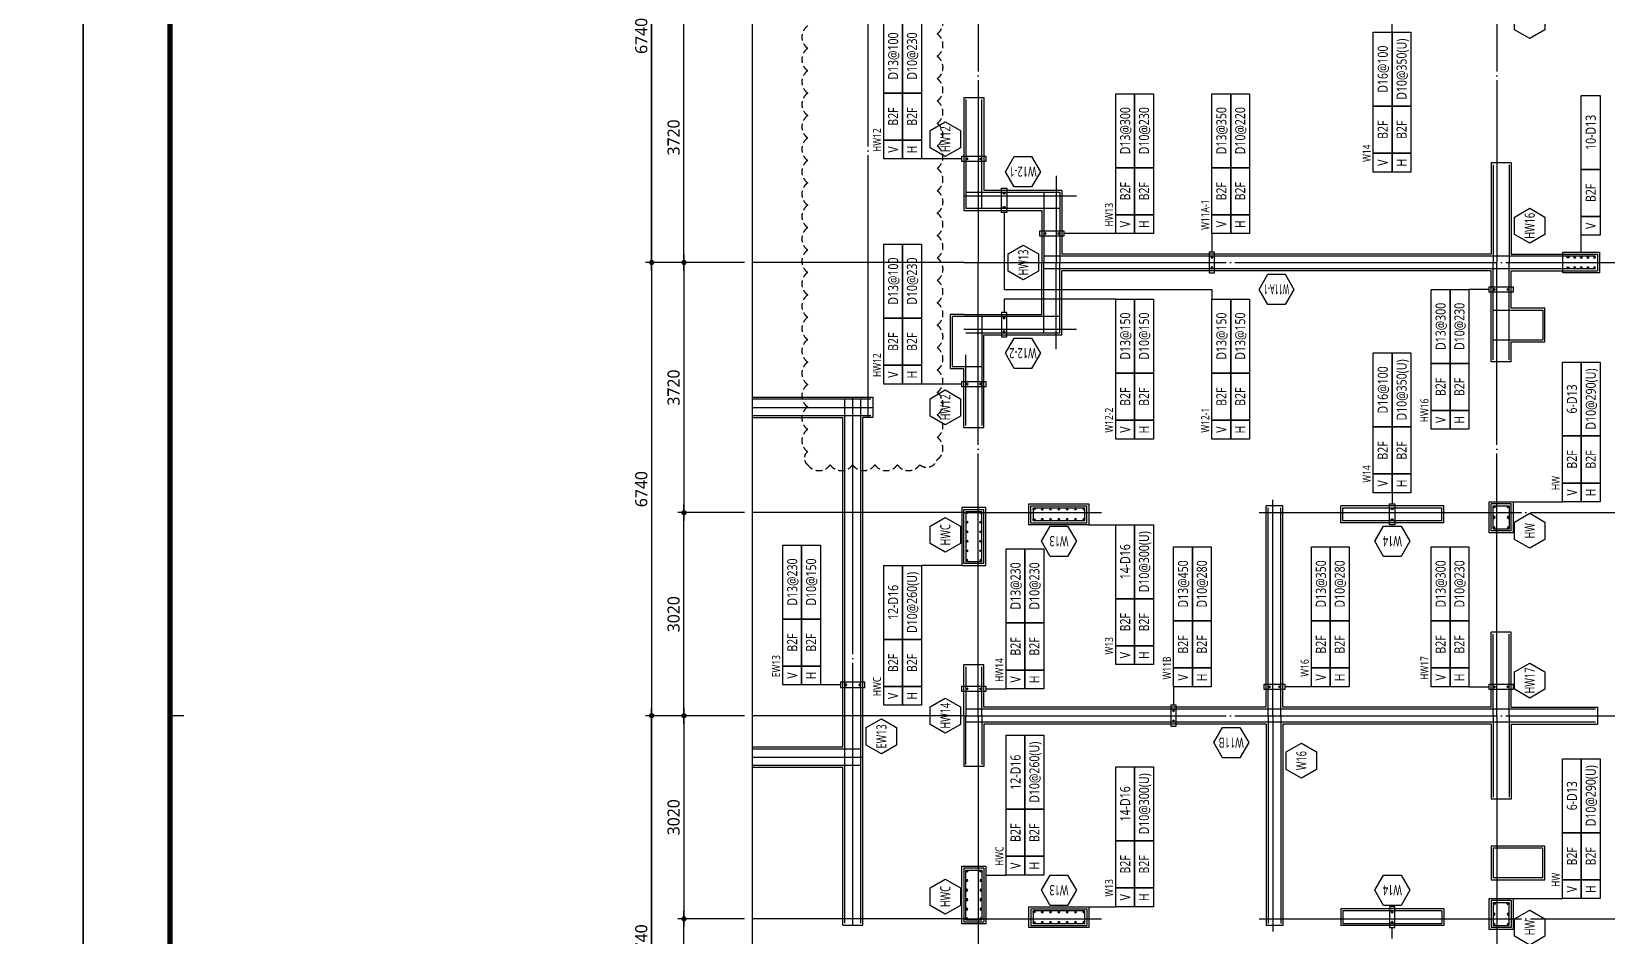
# Model space of a CAD drawing. Header units: millimetres. Extents: x 262481 to 2519995, y -394348 to 364571.
# Drawn here: x 322032 to 345464, y -331952 to -318494 of the extents above; entities that cross this region are included whole.
import ezdxf
from ezdxf.enums import TextEntityAlignment as Align
from ezdxf.xclip import XClip

# ---------------------------------------------------------------- set-up
doc = ezdxf.new("R2010")
doc.units = ezdxf.units.MM
doc.header["$LTSCALE"] = 65
doc.header["$XCLIPFRAME"] = 0
for name, pattern in [('CEN', [62, 60, -1, 0, -1]), ('XS-벽체$0$CEN', [62, 60, -1, 0, -1]), ('XS-벽체$0$HID', [2.3, 1.5, -0.8])]:
    doc.linetypes.add(name, pattern=pattern)
doc.layers.get('Defpoints').update_dxf_attribs({"color": 145})
for name, color, linetype in [('BAR', 2, 'Continuous'), ('BARR', 1, 'Continuous'), ('BOX', 7, 'Continuous'), ('CEN', 1, 'CEN'), ('DIM', 7, 'Continuous'), ('FORM_고양장항A-1BL-S-성능$0$FORM', 7, 'Continuous'), ('LEADER', 7, 'Continuous'), ('M', 7, 'Continuous'), ('NAME-W', 4, 'Continuous'), ('SEC', 11, 'Continuous'), ('TEXT-배근', 3, 'Continuous'), ('XS-벽체$0$BAR', 3, 'Continuous'), ('XS-벽체$0$CEN', 1, 'XS-벽체$0$CEN'), ('XS-벽체$0$WALL', 4, 'Continuous')]:
    doc.layers.add(name, color=color, linetype=linetype)
for name, color, linetype, plot in [('DEFPOINT', 144, 'Continuous', False), ('FORM_고양장항A-1BL-S-성능$0$DEFPOINT', 144, 'Continuous', False), ('XS-벽체$0$1215', 181, 'XS-벽체$0$HID', False)]:
    doc.layers.add(name, color=color, linetype=linetype, plot=plot)
doc.styles.add('맑은고딕', font='malgun.ttf')
doc.dimstyles.new('DIM_60', dxfattribs={"dimscale": 60, "dimtxt": 3, "dimasz": 1, "dimexe": 1.5, "dimexo": 2, "dimgap": 1, "dimtad": 1, "dimdec": 0, "dimzin": 0, "dimdsep": 46, "dimtxsty": '맑은고딕', "dimblk1": 'DIMDOT', "dimblk2": 'DIMDOT', "dimsah": 1, "dimcen": 0.09, "dimdle": 2, "dimclrd": 7, "dimclre": 7, "dimclrt": 3, "dimadec": 0, "dimazin": 0, "dimtfac": 1, "dimtdec": 0, "dimtix": 1, "dimtmove": 2, "dimatfit": 3, "dimldrblk": 'DIMDOT', "dimfxl": 0, "dimtolj": 1, "dimtzin": 0, "dimarcsym": 0})

# ---------------------------------------------------------------- blocks, each defined once
blk = doc.blocks.new('XS-벽체', base_point=(1093553, 0))
at = {"layer": 'XS-벽체$0$1215'}
blk.add_lwpolyline([(99056, 527836, 0.520567), (99056, 527503, 0.520567), (99056, 527170, 0.520567), (99056, 526836, 0.520567), (99056, 526503, 0.520567), (99056, 526170, 0.520567), (99056, 525836, 0.520567), (99056, 525503, 0.520567), (99056, 525170, 0.520567), (99056, 524836, 0.520567), (99056, 524503, 0.520567), (99056, 524170, 0.520567), (99056, 523836, 0.520567), (99056, 523503, 0.520567), (99056, 523170, 0.520567), (99056, 522836, 0.520567), (99056, 522503, 0.520567), (99056, 522170, 0.520567), (99056, 521836, 0.520567), (99056, 521503, 0.520567), (99056, 521309, 0.520567), (99390, 521309, 0.520567), (99723, 521309, 0.520567), (100056, 521309, 0.520567), (100390, 521309, 0.520567), (100723, 521309, 0.520567), (100981, 521385, 0.520567), (100981, 521718, 0.520567), (100981, 522051, 0.520567), (100981, 522385, 0.520567), (100981, 522718, 0.520567), (100981, 523051, 0.520567), (100981, 523385, 0.520567), (100981, 523718, 0.520567), (100981, 524051, 0.520567), (100981, 524385, 0.520567), (100981, 524718, 0.520567), (100981, 525051, 0.520567), (100981, 525385, 0.520567), (100981, 525718, 0.520567), (100981, 526051, 0.520567), (100981, 526385, 0.520567), (100981, 526718, 0.520567), (100981, 527051, 0.520567), (100981, 527385, 0.520567), (100981, 527718, 0.520567), (100981, 528051, 0.520567)], format="xyb", dxfattribs=at)
at = {"layer": 'XS-벽체$0$BAR'}
for p, q in [((101406, 526743), (101406, 525123)), ((101646, 525123), (101646, 526743)), ((109246, 525768), (109246, 524318)), ((109486, 525768), (109486, 524318)), ((101406, 525363), (102806, 525363)), ((102566, 525363), (102566, 524318)), ((102806, 525363), (102806, 524318)), ((102806, 525123), (101406, 525123)), ((110771, 524413), (102566, 524413)), ((102566, 523273), (102566, 524318)), ((110771, 524223), (102566, 524223)), ((102806, 523273), (102806, 524318)), ((109246, 522868), (109246, 524318)), ((109486, 522868), (109486, 524318)), ((101206, 523513), (101206, 522773)), ((102806, 523513), (101206, 523513)), ((101646, 523513), (101646, 521893)), ((109246, 523608), (109986, 523608)), ((109986, 523608), (109986, 523168)), ((101406, 523273), (102806, 523273)), ((109246, 523168), (109986, 523168)), ((101206, 522773), (101646, 522773)), ((101406, 521893), (101406, 522943)), ((99996, 522283), (91606, 522283)), ((99606, 514493), (99606, 522283)), ((99846, 514493), (99846, 522283)), ((91606, 522043), (99996, 522043)), ((102406, 520668), (103176, 520668)), ((105901, 517578), (105901, 520668)), ((106091, 517578), (106091, 520668)), ((107011, 520668), (108486, 520668)), ((109246, 520358), (109246, 520698)), ((109486, 520698), (109486, 520358)), ((101406, 520613), (101406, 519873)), ((101646, 519873), (101646, 520613)), ((103176, 520478), (102406, 520478)), ((108486, 520478), (107011, 520478)), ((109246, 517578), (109246, 518788)), ((109486, 517578), (109486, 518788)), ((101406, 518303), (101406, 517578)), ((101646, 517578), (101646, 518303)), ((110771, 517673), (101406, 517673)), ((101406, 516853), (101406, 517578)), ((110771, 517483), (101406, 517483)), ((101646, 517578), (101646, 516853)), ((105901, 517578), (105901, 514488)), ((106091, 517578), (106091, 514488)), ((109246, 517578), (109246, 516368)), ((109486, 517578), (109486, 516368)), ((97006, 517083), (99846, 517083)), ((97006, 516843), (99846, 516843)), ((109986, 515608), (109246, 515608)), ((109246, 515608), (109246, 515168)), ((109986, 515168), (109986, 515608)), ((101406, 514543), (101406, 515283)), ((101646, 515283), (101646, 514543)), ((109986, 515168), (109246, 515168)), ((103176, 514678), (102406, 514678)), ((108486, 514678), (107011, 514678)), ((109246, 514798), (109246, 514458)), ((109486, 514458), (109486, 514798)), ((102406, 514488), (103176, 514488)), ((107011, 514488), (108486, 514488))]:
    blk.add_line(p, q, dxfattribs=at)
at = {"layer": 'XS-벽체$0$CEN'}
for p, q in [((99956, 522013), (99956, 531418)), ((101591, 531058), (101591, 524318)), ((109301, 531058), (109301, 524318)), ((102751, 525608), (102751, 524318)), ((101376, 525308), (103051, 525308)), ((101376, 524318), (110801, 524318)), ((101376, 524318), (110801, 524318)), ((101591, 517578), (101591, 524318)), ((102751, 523028), (102751, 524318)), ((109301, 517578), (109301, 524318)), ((101376, 523328), (103051, 523328)), ((99726, 514463), (99726, 522313)), ((91576, 522163), (100026, 522163)), ((105971, 517578), (105971, 520788)), ((101376, 520598), (103425, 520598)), ((105771, 520598), (110801, 520598)), ((101376, 517578), (110801, 517578)), ((101376, 517578), (110801, 517578)), ((101591, 517578), (101591, 510838)), ((105971, 517578), (105971, 514368)), ((109301, 517578), (109301, 510838)), ((96976, 516963), (99876, 516963)), ((101376, 514558), (103425, 514558)), ((105771, 514558), (110801, 514558))]:
    blk.add_line(p, q, dxfattribs=at)
at = {"layer": 'XS-벽체$0$WALL'}
for p, q in [((101376, 526773), (101676, 526773)), ((101376, 526773), (101376, 525093)), ((101676, 526773), (101676, 525393)), ((109216, 525798), (109216, 524443)), ((109516, 525798), (109216, 525798)), ((109516, 525798), (109516, 524443)), ((101676, 525393), (102836, 525393)), ((102836, 525393), (102836, 524443)), ((101376, 525093), (102536, 525093)), ((102536, 525093), (102536, 524318)), ((109216, 524443), (102836, 524443)), ((109516, 524443), (110801, 524443)), ((110801, 524443), (110801, 524193)), ((102536, 523543), (102536, 524318)), ((109216, 524193), (102836, 524193)), ((102836, 523243), (102836, 524193)), ((109216, 522838), (109216, 524193)), ((109516, 523638), (109516, 524193)), ((109516, 524193), (110801, 524193)), ((101376, 523543), (101176, 523543)), ((101176, 523543), (101176, 522743)), ((101376, 523543), (102536, 523543)), ((110016, 523638), (109516, 523638)), ((110016, 523138), (110016, 523638)), ((101676, 521863), (101676, 523243)), ((101676, 523243), (102836, 523243)), ((109516, 523138), (110016, 523138)), ((109516, 522838), (109516, 523138)), ((109516, 522838), (109216, 522838)), ((101176, 522743), (101376, 522743)), ((101376, 521863), (101376, 522743)), ((91576, 522313), (100026, 522313)), ((100026, 522313), (100026, 522013)), ((97276, 522013), (99576, 522013)), ((99576, 517113), (99576, 522013)), ((99876, 514463), (99876, 522013)), ((100026, 522013), (99876, 522013)), ((101376, 521863), (101676, 521863)), ((102376, 520698), (103206, 520698)), ((102376, 520448), (102376, 520698)), ((103206, 520448), (103206, 520698)), ((105871, 517703), (105871, 520698)), ((106121, 520698), (105871, 520698)), ((106121, 517703), (106121, 520698)), ((108516, 520698), (106981, 520698)), ((106981, 520448), (106981, 520698)), ((108516, 520448), (108516, 520698)), ((109216, 520328), (109216, 520728)), ((109516, 520728), (109216, 520728)), ((109516, 520328), (109516, 520728)), ((101376, 520643), (101676, 520643)), ((101376, 519843), (101376, 520643)), ((101676, 519843), (101676, 520643)), ((102376, 520448), (103206, 520448)), ((108516, 520448), (106981, 520448)), ((109516, 520328), (109216, 520328)), ((101676, 519843), (101376, 519843)), ((109516, 518818), (109216, 518818)), ((109216, 517703), (109216, 518818)), ((109516, 517703), (109516, 518818)), ((101676, 518333), (101376, 518333)), ((101376, 517578), (101376, 518333)), ((101676, 517703), (101676, 518333)), ((105871, 517703), (101676, 517703)), ((109216, 517703), (106121, 517703)), ((109516, 517703), (110801, 517703)), ((110801, 517703), (110801, 517453)), ((101376, 517578), (101376, 516823)), ((105871, 517453), (101676, 517453)), ((101676, 517453), (101676, 516823)), ((105871, 517453), (105871, 514458)), ((109216, 517453), (106121, 517453)), ((106121, 517453), (106121, 514458)), ((109216, 517453), (109216, 516338)), ((109516, 517453), (109516, 516338)), ((109516, 517453), (110801, 517453)), ((97276, 517113), (99576, 517113)), ((96976, 516813), (99576, 516813)), ((99576, 514463), (99576, 516813)), ((101676, 516823), (101376, 516823)), ((109516, 516338), (109216, 516338)), ((109216, 515638), (109216, 515138)), ((110016, 515638), (109216, 515638)), ((110016, 515138), (110016, 515638)), ((101676, 515313), (101376, 515313)), ((101376, 515313), (101376, 514513)), ((101676, 515313), (101676, 514513)), ((109216, 515138), (110016, 515138)), ((109216, 514828), (109216, 514428)), ((109516, 514828), (109216, 514828)), ((109516, 514828), (109516, 514428)), ((102376, 514708), (103206, 514708)), ((102376, 514708), (102376, 514458)), ((103206, 514708), (103206, 514458)), ((108516, 514708), (106981, 514708)), ((106981, 514708), (106981, 514458)), ((108516, 514708), (108516, 514458)), ((99576, 514463), (99876, 514463)), ((101376, 514513), (101676, 514513)), ((102376, 514458), (103206, 514458)), ((106121, 514458), (105871, 514458)), ((108516, 514458), (106981, 514458)), ((109516, 514428), (109216, 514428))]:
    blk.add_line(p, q, dxfattribs=at)
blk = doc.blocks.new('DIMDOT')
at = {"layer": 'DIM', "linetype": 'Continuous'}
blk.add_line((-2, 0), (2, 0), dxfattribs=at)
for radius in [0.5, 0.25]:
    blk.add_circle((0, 0), radius, dxfattribs=at)
blk = doc.blocks.new('*D232')
at = {"layer": 'Defpoints', "color": 0, "linetype": 'Continuous', "transparency": 16777216}
for p in [(331252, -328669), (332752, -328669), (332752, -335409)]:
    blk.add_point(p, dxfattribs=at)
at = {"layer": 'DIM', "color": 7, "linetype": 'Continuous', "lineweight": -2, "transparency": 16777216}
for p, q in [((332632, -328669), (331162, -328669)), ((331252, -335349), (331252, -328729)), ((332632, -335409), (331162, -335409))]:
    blk.add_line(p, q, dxfattribs=at)
at = {"layer": 'DIM', "color": 7, "linetype": 'Continuous', "lineweight": -2, "transparency": 16777216, "xscale": 60, "yscale": 60, "zscale": 60}
for p, rotation in [((331252, -328669), 90), ((331252, -335409), 270)]:
    blk.add_blockref('DIMDOT', p, dxfattribs=dict(at, rotation=rotation))
at = {"layer": 'DIM', "color": 3, "linetype": 'Continuous', "transparency": 16777216, "insert": (331099, -332039), "char_height": 180, "attachment_point": 5, "rotation": 90, "style": '맑은고딕'}
blk.add_mtext('\\A1;6740', dxfattribs=at)
blk = doc.blocks.new('*D233')
at = {"layer": 'Defpoints', "color": 0, "linetype": 'Continuous', "transparency": 16777216}
for p in [(331732, -331689), (332752, -331689), (332752, -335409)]:
    blk.add_point(p, dxfattribs=at)
at = {"layer": 'DIM', "color": 7, "linetype": 'Continuous', "lineweight": -2, "transparency": 16777216}
for p, q in [((332632, -331689), (331642, -331689)), ((331732, -335349), (331732, -331749)), ((332632, -335409), (331642, -335409))]:
    blk.add_line(p, q, dxfattribs=at)
at = {"layer": 'DIM', "color": 7, "linetype": 'Continuous', "lineweight": -2, "transparency": 16777216, "xscale": 60, "yscale": 60, "zscale": 60}
for p, rotation in [((331732, -331689), 90), ((331732, -335409), 270)]:
    blk.add_blockref('DIMDOT', p, dxfattribs=dict(at, rotation=rotation))
at = {"layer": 'DIM', "color": 3, "linetype": 'Continuous', "transparency": 16777216, "insert": (331579, -333549), "char_height": 180, "attachment_point": 5, "rotation": 90, "style": '맑은고딕'}
blk.add_mtext('\\A1;3720', dxfattribs=at)
blk = doc.blocks.new('*D234')
at = {"layer": 'Defpoints', "color": 0, "linetype": 'Continuous', "transparency": 16777216}
for p in [(332752, -328669), (331732, -331689), (332752, -331689)]:
    blk.add_point(p, dxfattribs=at)
at = {"layer": 'DIM', "color": 7, "linetype": 'Continuous', "lineweight": -2, "transparency": 16777216}
for p, q in [((332632, -328669), (331642, -328669)), ((331732, -328729), (331732, -331629)), ((332632, -331689), (331642, -331689))]:
    blk.add_line(p, q, dxfattribs=at)
at = {"layer": 'DIM', "color": 7, "linetype": 'Continuous', "lineweight": -2, "transparency": 16777216, "xscale": 60, "yscale": 60, "zscale": 60}
for p, rotation in [((331732, -328669), 90), ((331732, -331689), 270)]:
    blk.add_blockref('DIMDOT', p, dxfattribs=dict(at, rotation=rotation))
at = {"layer": 'DIM', "color": 3, "linetype": 'Continuous', "transparency": 16777216, "insert": (331579, -330179), "char_height": 180, "attachment_point": 5, "rotation": 90, "style": '맑은고딕'}
blk.add_mtext('\\A1;3020', dxfattribs=at)
blk = doc.blocks.new('*D235')
at = {"layer": 'Defpoints', "color": 0, "linetype": 'Continuous', "transparency": 16777216}
for p in [(331252, -315189), (332752, -315189), (332752, -321929)]:
    blk.add_point(p, dxfattribs=at)
at = {"layer": 'DIM', "color": 7, "linetype": 'Continuous', "lineweight": -2, "transparency": 16777216}
for p, q in [((332632, -315189), (331162, -315189)), ((331252, -321869), (331252, -315249)), ((332632, -321929), (331162, -321929))]:
    blk.add_line(p, q, dxfattribs=at)
at = {"layer": 'DIM', "color": 7, "linetype": 'Continuous', "lineweight": -2, "transparency": 16777216, "xscale": 60, "yscale": 60, "zscale": 60}
for p, rotation in [((331252, -315189), 90), ((331252, -321929), 270)]:
    blk.add_blockref('DIMDOT', p, dxfattribs=dict(at, rotation=rotation))
at = {"layer": 'DIM', "color": 3, "linetype": 'Continuous', "transparency": 16777216, "insert": (331099, -318559), "char_height": 180, "attachment_point": 5, "rotation": 90, "style": '맑은고딕'}
blk.add_mtext('\\A1;6740', dxfattribs=at)
blk = doc.blocks.new('*D236')
at = {"layer": 'Defpoints', "color": 0, "linetype": 'Continuous', "transparency": 16777216}
for p in [(331732, -318209), (332752, -318209), (332752, -321929)]:
    blk.add_point(p, dxfattribs=at)
at = {"layer": 'DIM', "color": 7, "linetype": 'Continuous', "lineweight": -2, "transparency": 16777216}
for p, q in [((332632, -318209), (331642, -318209)), ((331732, -321869), (331732, -318269)), ((332632, -321929), (331642, -321929))]:
    blk.add_line(p, q, dxfattribs=at)
at = {"layer": 'DIM', "color": 7, "linetype": 'Continuous', "lineweight": -2, "transparency": 16777216, "xscale": 60, "yscale": 60, "zscale": 60}
for p, rotation in [((331732, -318209), 90), ((331732, -321929), 270)]:
    blk.add_blockref('DIMDOT', p, dxfattribs=dict(at, rotation=rotation))
at = {"layer": 'DIM', "color": 3, "linetype": 'Continuous', "transparency": 16777216, "insert": (331579, -320069), "char_height": 180, "attachment_point": 5, "rotation": 90, "style": '맑은고딕'}
blk.add_mtext('\\A1;3720', dxfattribs=at)
blk = doc.blocks.new('*D238')
at = {"layer": 'Defpoints', "color": 0, "linetype": 'Continuous', "transparency": 16777216}
for p in [(332752, -321929), (331252, -328669), (332752, -328669)]:
    blk.add_point(p, dxfattribs=at)
at = {"layer": 'DIM', "color": 7, "linetype": 'Continuous', "lineweight": -2, "transparency": 16777216}
for p, q in [((332632, -321929), (331162, -321929)), ((331252, -321989), (331252, -328609)), ((332632, -328669), (331162, -328669))]:
    blk.add_line(p, q, dxfattribs=at)
at = {"layer": 'DIM', "color": 7, "linetype": 'Continuous', "lineweight": -2, "transparency": 16777216, "xscale": 60, "yscale": 60, "zscale": 60}
for p, rotation in [((331252, -321929), 90), ((331252, -328669), 270)]:
    blk.add_blockref('DIMDOT', p, dxfattribs=dict(at, rotation=rotation))
at = {"layer": 'DIM', "color": 3, "linetype": 'Continuous', "transparency": 16777216, "insert": (331099, -325299), "char_height": 180, "attachment_point": 5, "rotation": 90, "style": '맑은고딕'}
blk.add_mtext('\\A1;6740', dxfattribs=at)
blk = doc.blocks.new('*D239')
at = {"layer": 'Defpoints', "color": 0, "linetype": 'Continuous', "transparency": 16777216}
for p in [(332752, -321929), (331732, -325649), (332752, -325649)]:
    blk.add_point(p, dxfattribs=at)
at = {"layer": 'DIM', "color": 7, "linetype": 'Continuous', "lineweight": -2, "transparency": 16777216}
for p, q in [((332632, -321929), (331642, -321929)), ((331732, -321989), (331732, -325589)), ((332632, -325649), (331642, -325649))]:
    blk.add_line(p, q, dxfattribs=at)
at = {"layer": 'DIM', "color": 7, "linetype": 'Continuous', "lineweight": -2, "transparency": 16777216, "xscale": 60, "yscale": 60, "zscale": 60}
for p, rotation in [((331732, -321929), 90), ((331732, -325649), 270)]:
    blk.add_blockref('DIMDOT', p, dxfattribs=dict(at, rotation=rotation))
at = {"layer": 'DIM', "color": 3, "linetype": 'Continuous', "transparency": 16777216, "insert": (331579, -323789), "char_height": 180, "attachment_point": 5, "rotation": 90, "style": '맑은고딕'}
blk.add_mtext('\\A1;3720', dxfattribs=at)
blk = doc.blocks.new('*D240')
at = {"layer": 'Defpoints', "color": 0, "linetype": 'Continuous', "transparency": 16777216}
for p in [(331732, -325649), (332752, -325649), (332752, -328669)]:
    blk.add_point(p, dxfattribs=at)
at = {"layer": 'DIM', "color": 7, "linetype": 'Continuous', "lineweight": -2, "transparency": 16777216}
for p, q in [((332632, -325649), (331642, -325649)), ((331732, -328609), (331732, -325709)), ((332632, -328669), (331642, -328669))]:
    blk.add_line(p, q, dxfattribs=at)
at = {"layer": 'DIM', "color": 7, "linetype": 'Continuous', "lineweight": -2, "transparency": 16777216, "xscale": 60, "yscale": 60, "zscale": 60}
for p, rotation in [((331732, -325649), 90), ((331732, -328669), 270)]:
    blk.add_blockref('DIMDOT', p, dxfattribs=dict(at, rotation=rotation))
at = {"layer": 'DIM', "color": 3, "linetype": 'Continuous', "transparency": 16777216, "insert": (331579, -327159), "char_height": 180, "attachment_point": 5, "rotation": 90, "style": '맑은고딕'}
blk.add_mtext('\\A1;3020', dxfattribs=at)
blk = doc.blocks.new('BAR')
at = {"layer": 'BARR'}
h = blk.add_hatch(color=256, dxfattribs=at)
edge = h.paths.add_edge_path()
edge.add_arc((0, 0), 15, 0, 360)
blk.add_circle((0, 0), 15, dxfattribs=at)
blk = doc.blocks.new('FORM_고양장항A-1BL-S-성능')
at = {"layer": 'FORM_고양장항A-1BL-S-성능$0$DEFPOINT', "color": 1}
blk.add_line((391, 569), (391, 572), dxfattribs=at)
at = {"layer": 'FORM_고양장항A-1BL-S-성능$0$DEFPOINT'}
blk.add_lwpolyline([(0, 594), (0, 0), (841, 0), (841, 594), (0, 594)], dxfattribs=at)
at = {"layer": 'FORM_고양장항A-1BL-S-성능$0$FORM'}
for points in [[(25, 573), (25, 21), (757, 21), (757, 573)], [(26, 572), (26, 22), (756, 22), (756, 572)]]:
    blk.add_lwpolyline(points, close=True, dxfattribs=at)
at = {"layer": 'FORM_고양장항A-1BL-S-성능$0$FORM', "const_width": 1}
blk.add_lwpolyline([(25.5, 572.5), (25.5, 21.5), (756.5, 21.5), (756.5, 572.5)], close=True, dxfattribs=at)

msp = doc.modelspace()

# ---------------------------------------------------------------- linework, layer by layer
at = {"layer": 'BAR'}
for p, q in [((335922.4, -325633.8), (336162.4, -325633.8)), ((336922.4, -325578.8), (336922.4, -325768.8)), ((337692.4, -325768.8), (337692.4, -325578.8)), ((341527.4, -325768.8), (341527.4, -325578.8)), ((343002.4, -325768.8), (343002.4, -325578.8)), ((343762.4, -325548.8), (344002.4, -325548.8)), ((343762.4, -325888.8), (344002.4, -325888.8)), ((335922.4, -326373.8), (336162.4, -326373.8)), ((335922.4, -330963.8), (336162.4, -330963.8)), ((343762.4, -331448.8), (344002.4, -331448.8)), ((335922.4, -331703.8), (336162.4, -331703.8)), ((336922.4, -331568.8), (336922.4, -331758.8)), ((337692.4, -331758.8), (337692.4, -331568.8)), ((341527.4, -331568.8), (341527.4, -331758.8)), ((343002.4, -331568.8), (343002.4, -331758.8)), ((343762.4, -331788.8), (344002.4, -331788.8))]:
    msp.add_line(p, q, dxfattribs=at)
at = {"layer": 'BOX'}
msp.add_line((335862.4, -326433.8), (335262.4, -326433.8), dxfattribs=at)
for points in [[(334702.4, -318308.8), (334982.4, -318308.8), (334982.4, -319408.8), (334702.4, -319408.8)], [(334982.4, -318308.8), (335262.4, -318308.8), (335262.4, -319408.8), (334982.4, -319408.8)], [(341982.4, -318503.8), (342262.4, -318503.8), (342262.4, -319603.8), (341982.4, -319603.8)], [(342262.4, -318503.8), (342542.4, -318503.8), (342542.4, -319603.8), (342262.4, -319603.8)], [(334702.4, -319408.8), (334982.4, -319408.8), (334982.4, -320108.8), (334702.4, -320108.8)], [(334982.4, -319408.8), (335262.4, -319408.8), (335262.4, -320108.8), (334982.4, -320108.8)], [(338152.4, -319418.8), (338432.4, -319418.8), (338432.4, -320518.8), (338152.4, -320518.8)], [(338432.4, -319418.8), (338712.4, -319418.8), (338712.4, -320518.8), (338432.4, -320518.8)], [(339582.4, -319418.8), (339862.4, -319418.8), (339862.4, -320518.8), (339582.4, -320518.8)], [(339862.4, -319418.8), (340142.4, -319418.8), (340142.4, -320518.8), (339862.4, -320518.8)], [(341982.4, -319603.8), (342262.4, -319603.8), (342262.4, -320303.8), (341982.4, -320303.8)], [(342262.4, -319603.8), (342542.4, -319603.8), (342542.4, -320303.8), (342262.4, -320303.8)], [(345074.9, -319443.8), (345354.9, -319443.8), (345354.9, -320543.8), (345074.9, -320543.8)], [(334702.4, -320108.8), (334982.4, -320108.8), (334982.4, -320388.8), (334702.4, -320388.8)], [(334982.4, -320108.8), (335262.4, -320108.8), (335262.4, -320388.8), (334982.4, -320388.8)], [(341982.4, -320303.8), (342262.4, -320303.8), (342262.4, -320583.8), (341982.4, -320583.8)], [(342262.4, -320303.8), (342542.4, -320303.8), (342542.4, -320583.8), (342262.4, -320583.8)], [(338152.4, -320518.8), (338432.4, -320518.8), (338432.4, -321218.8), (338152.4, -321218.8)], [(338432.4, -320518.8), (338712.4, -320518.8), (338712.4, -321218.8), (338432.4, -321218.8)], [(339582.4, -320518.8), (339862.4, -320518.8), (339862.4, -321218.8), (339582.4, -321218.8)], [(339862.4, -320518.8), (340142.4, -320518.8), (340142.4, -321218.8), (339862.4, -321218.8)], [(345074.9, -320543.8), (345354.9, -320543.8), (345354.9, -321243.8), (345074.9, -321243.8)], [(338152.4, -321218.8), (338432.4, -321218.8), (338432.4, -321498.8), (338152.4, -321498.8)], [(338432.4, -321218.8), (338712.4, -321218.8), (338712.4, -321498.8), (338432.4, -321498.8)], [(339582.4, -321218.8), (339862.4, -321218.8), (339862.4, -321498.8), (339582.4, -321498.8)], [(339862.4, -321218.8), (340142.4, -321218.8), (340142.4, -321498.8), (339862.4, -321498.8)], [(345074.9, -321243.8), (345354.9, -321243.8), (345354.9, -321523.8), (345074.9, -321523.8)], [(334702.4, -321656.2), (334982.4, -321656.2), (334982.4, -322756.2), (334702.4, -322756.2)], [(334982.4, -321656.2), (335262.4, -321656.2), (335262.4, -322756.2), (334982.4, -322756.2)], [(342842.4, -322328.8), (343122.4, -322328.8), (343122.4, -323428.8), (342842.4, -323428.8)], [(343122.4, -322328.8), (343402.4, -322328.8), (343402.4, -323428.8), (343122.4, -323428.8)], [(338152.4, -322473.8), (338432.4, -322473.8), (338432.4, -323573.8), (338152.4, -323573.8)], [(338432.4, -322473.8), (338712.4, -322473.8), (338712.4, -323573.8), (338432.4, -323573.8)], [(339582.4, -322473.8), (339862.4, -322473.8), (339862.4, -323573.8), (339582.4, -323573.8)], [(339862.4, -322473.8), (340142.4, -322473.8), (340142.4, -323573.8), (339862.4, -323573.8)], [(334702.4, -322756.2), (334982.4, -322756.2), (334982.4, -323456.2), (334702.4, -323456.2)], [(334982.4, -322756.2), (335262.4, -322756.2), (335262.4, -323456.2), (334982.4, -323456.2)], [(341982.4, -323273.8), (342262.4, -323273.8), (342262.4, -324373.8), (341982.4, -324373.8)], [(342262.4, -323273.8), (342542.4, -323273.8), (342542.4, -324373.8), (342262.4, -324373.8)], [(334702.4, -323456.2), (334982.4, -323456.2), (334982.4, -323736.2), (334702.4, -323736.2)], [(334982.4, -323456.2), (335262.4, -323456.2), (335262.4, -323736.2), (334982.4, -323736.2)], [(338152.4, -323573.8), (338432.4, -323573.8), (338432.4, -324273.8), (338152.4, -324273.8)], [(338432.4, -323573.8), (338712.4, -323573.8), (338712.4, -324273.8), (338432.4, -324273.8)], [(339582.4, -323573.8), (339862.4, -323573.8), (339862.4, -324273.8), (339582.4, -324273.8)], [(339862.4, -323573.8), (340142.4, -323573.8), (340142.4, -324273.8), (339862.4, -324273.8)], [(342842.4, -323428.8), (343122.4, -323428.8), (343122.4, -324128.8), (342842.4, -324128.8)], [(343122.4, -323428.8), (343402.4, -323428.8), (343402.4, -324128.8), (343122.4, -324128.8)], [(344794.9, -323408.8), (345074.9, -323408.8), (345074.9, -324508.8), (344794.9, -324508.8)], [(345074.9, -323408.8), (345354.9, -323408.8), (345354.9, -324508.8), (345074.9, -324508.8)], [(338152.4, -324273.8), (338432.4, -324273.8), (338432.4, -324553.8), (338152.4, -324553.8)], [(338432.4, -324273.8), (338712.4, -324273.8), (338712.4, -324553.8), (338432.4, -324553.8)], [(339582.4, -324273.8), (339862.4, -324273.8), (339862.4, -324553.8), (339582.4, -324553.8)], [(339862.4, -324273.8), (340142.4, -324273.8), (340142.4, -324553.8), (339862.4, -324553.8)], [(342842.4, -324128.8), (343122.4, -324128.8), (343122.4, -324408.8), (342842.4, -324408.8)], [(343122.4, -324128.8), (343402.4, -324128.8), (343402.4, -324408.8), (343122.4, -324408.8)], [(341982.4, -324373.8), (342262.4, -324373.8), (342262.4, -325073.8), (341982.4, -325073.8)], [(342262.4, -324373.8), (342542.4, -324373.8), (342542.4, -325073.8), (342262.4, -325073.8)], [(344794.9, -324508.8), (345074.9, -324508.8), (345074.9, -325208.8), (344794.9, -325208.8)], [(345074.9, -324508.8), (345354.9, -324508.8), (345354.9, -325208.8), (345074.9, -325208.8)], [(341982.4, -325073.8), (342262.4, -325073.8), (342262.4, -325353.8), (341982.4, -325353.8)], [(342262.4, -325073.8), (342542.4, -325073.8), (342542.4, -325353.8), (342262.4, -325353.8)], [(344794.9, -325208.8), (345074.9, -325208.8), (345074.9, -325488.8), (344794.9, -325488.8)], [(345074.9, -325208.8), (345354.9, -325208.8), (345354.9, -325488.8), (345074.9, -325488.8)], [(338152.4, -325828.8), (338432.4, -325828.8), (338432.4, -326928.8), (338152.4, -326928.8)], [(338432.4, -325828.8), (338712.4, -325828.8), (338712.4, -326928.8), (338432.4, -326928.8)], [(333202.4, -326131), (333482.4, -326131), (333482.4, -327231), (333202.4, -327231)], [(333482.4, -326131), (333762.4, -326131), (333762.4, -327231), (333482.4, -327231)], [(339012.4, -326158.8), (339292.4, -326158.8), (339292.4, -327258.8), (339012.4, -327258.8)], [(339292.4, -326158.8), (339572.4, -326158.8), (339572.4, -327258.8), (339292.4, -327258.8)], [(341062.4, -326158.8), (341342.4, -326158.8), (341342.4, -327258.8), (341062.4, -327258.8)], [(341342.4, -326158.8), (341622.4, -326158.8), (341622.4, -327258.8), (341342.4, -327258.8)], [(342842.4, -326158.8), (343122.4, -326158.8), (343122.4, -327258.8), (342842.4, -327258.8)], [(343122.4, -326158.8), (343402.4, -326158.8), (343402.4, -327258.8), (343122.4, -327258.8)], [(336522.4, -326188.8), (336802.4, -326188.8), (336802.4, -327288.8), (336522.4, -327288.8)], [(336802.4, -326188.8), (337082.4, -326188.8), (337082.4, -327288.8), (336802.4, -327288.8)], [(334702.4, -326433.8), (334982.4, -326433.8), (334982.4, -327533.8), (334702.4, -327533.8)], [(334982.4, -326433.8), (335262.4, -326433.8), (335262.4, -327533.8), (334982.4, -327533.8)], [(338152.4, -326928.8), (338432.4, -326928.8), (338432.4, -327628.8), (338152.4, -327628.8)], [(338432.4, -326928.8), (338712.4, -326928.8), (338712.4, -327628.8), (338432.4, -327628.8)], [(333202.4, -327231), (333482.4, -327231), (333482.4, -327931), (333202.4, -327931)], [(333482.4, -327231), (333762.4, -327231), (333762.4, -327931), (333482.4, -327931)], [(336522.4, -327288.8), (336802.4, -327288.8), (336802.4, -327988.8), (336522.4, -327988.8)], [(336802.4, -327288.8), (337082.4, -327288.8), (337082.4, -327988.8), (336802.4, -327988.8)], [(339012.4, -327258.8), (339292.4, -327258.8), (339292.4, -327958.8), (339012.4, -327958.8)], [(339292.4, -327258.8), (339572.4, -327258.8), (339572.4, -327958.8), (339292.4, -327958.8)], [(341062.4, -327258.8), (341342.4, -327258.8), (341342.4, -327958.8), (341062.4, -327958.8)], [(341342.4, -327258.8), (341622.4, -327258.8), (341622.4, -327958.8), (341342.4, -327958.8)], [(342842.4, -327258.8), (343122.4, -327258.8), (343122.4, -327958.8), (342842.4, -327958.8)], [(343122.4, -327258.8), (343402.4, -327258.8), (343402.4, -327958.8), (343122.4, -327958.8)], [(334702.4, -327533.8), (334982.4, -327533.8), (334982.4, -328233.8), (334702.4, -328233.8)], [(334982.4, -327533.8), (335262.4, -327533.8), (335262.4, -328233.8), (334982.4, -328233.8)], [(338152.4, -327628.8), (338432.4, -327628.8), (338432.4, -327908.8), (338152.4, -327908.8)], [(338432.4, -327628.8), (338712.4, -327628.8), (338712.4, -327908.8), (338432.4, -327908.8)], [(333202.4, -327931), (333482.4, -327931), (333482.4, -328211), (333202.4, -328211)], [(333482.4, -327931), (333762.4, -327931), (333762.4, -328211), (333482.4, -328211)], [(336522.4, -327988.8), (336802.4, -327988.8), (336802.4, -328268.8), (336522.4, -328268.8)], [(336802.4, -327988.8), (337082.4, -327988.8), (337082.4, -328268.8), (336802.4, -328268.8)], [(339012.4, -327958.8), (339292.4, -327958.8), (339292.4, -328238.8), (339012.4, -328238.8)], [(339292.4, -327958.8), (339572.4, -327958.8), (339572.4, -328238.8), (339292.4, -328238.8)], [(341062.4, -327958.8), (341342.4, -327958.8), (341342.4, -328238.8), (341062.4, -328238.8)], [(341342.4, -327958.8), (341622.4, -327958.8), (341622.4, -328238.8), (341342.4, -328238.8)], [(342842.4, -327958.8), (343122.4, -327958.8), (343122.4, -328238.8), (342842.4, -328238.8)], [(343122.4, -327958.8), (343402.4, -327958.8), (343402.4, -328238.8), (343122.4, -328238.8)], [(334702.4, -328233.8), (334982.4, -328233.8), (334982.4, -328513.8), (334702.4, -328513.8)], [(334982.4, -328233.8), (335262.4, -328233.8), (335262.4, -328513.8), (334982.4, -328513.8)], [(336522.4, -328958.8), (336802.4, -328958.8), (336802.4, -330058.8), (336522.4, -330058.8)], [(336802.4, -328958.8), (337082.4, -328958.8), (337082.4, -330058.8), (336802.4, -330058.8)], [(338152.4, -329428.8), (338432.4, -329428.8), (338432.4, -330528.8), (338152.4, -330528.8)], [(338432.4, -329428.8), (338712.4, -329428.8), (338712.4, -330528.8), (338432.4, -330528.8)], [(344794.9, -329308.8), (345074.9, -329308.8), (345074.9, -330408.8), (344794.9, -330408.8)], [(345074.9, -329308.8), (345354.9, -329308.8), (345354.9, -330408.8), (345074.9, -330408.8)], [(336522.4, -330058.8), (336802.4, -330058.8), (336802.4, -330758.8), (336522.4, -330758.8)], [(336802.4, -330058.8), (337082.4, -330058.8), (337082.4, -330758.8), (336802.4, -330758.8)], [(338152.4, -330528.8), (338432.4, -330528.8), (338432.4, -331228.8), (338152.4, -331228.8)], [(338432.4, -330528.8), (338712.4, -330528.8), (338712.4, -331228.8), (338432.4, -331228.8)], [(344794.9, -330408.8), (345074.9, -330408.8), (345074.9, -331108.8), (344794.9, -331108.8)], [(345074.9, -330408.8), (345354.9, -330408.8), (345354.9, -331108.8), (345074.9, -331108.8)], [(336522.4, -330758.8), (336802.4, -330758.8), (336802.4, -331038.8), (336522.4, -331038.8)], [(336802.4, -330758.8), (337082.4, -330758.8), (337082.4, -331038.8), (336802.4, -331038.8)], [(338152.4, -331228.8), (338432.4, -331228.8), (338432.4, -331508.8), (338152.4, -331508.8)], [(338432.4, -331228.8), (338712.4, -331228.8), (338712.4, -331508.8), (338432.4, -331508.8)], [(344794.9, -331108.8), (345074.9, -331108.8), (345074.9, -331388.8), (344794.9, -331388.8)], [(345074.9, -331108.8), (345354.9, -331108.8), (345354.9, -331388.8), (345074.9, -331388.8)]]:
    msp.add_lwpolyline(points, close=True, dxfattribs=at)
at = {"layer": 'CEN'}
for p, q in [((335892.4, -321928.8), (332752.4, -321928.8)), ((345317.4, -321928.8), (347317.4, -321928.8)), ((335892.4, -325648.8), (332752.4, -325648.8)), ((345317.4, -325648.8), (347317.4, -325648.8)), ((335892.4, -328668.8), (332752.4, -328668.8)), ((345317.4, -328668.8), (347317.4, -328668.8)), ((335892.4, -331688.8), (332752.4, -331688.8)), ((345317.4, -331688.8), (347317.4, -331688.8))]:
    msp.add_line(p, q, dxfattribs=at)
at = {"layer": 'DEFPOINT'}
for points in [[(331252.4, -346948.8), (331252.4, -310388.8), (348817.4, -310388.8), (348817.4, -346948.8)], [(332752.4, -345148.8), (332752.4, -312188.8), (347317.4, -312188.8), (347317.4, -345148.8)]]:
    msp.add_lwpolyline(points, close=True, dxfattribs=at)
at = {"layer": 'LEADER'}
for p, q in [((342262.4, -318503.8), (342262.4, -318338.8)), ((335862.4, -320388.8), (335262.4, -320388.8)), ((336492.4, -321183.8), (336492.4, -322328.8)), ((338152.4, -321498.8), (337382.4, -321498.8)), ((339582.4, -321498.8), (339582.4, -321773.8)), ((336492.4, -322328.8), (339582.4, -322328.8)), ((339582.4, -322328.8), (339582.4, -322473.8)), ((343702.4, -322328.8), (343402.4, -322328.8)), ((336492.4, -322473.8), (336492.4, -322673.8)), ((338152.4, -322473.8), (336492.4, -322473.8)), ((335862.4, -323736.2), (335262.4, -323736.2)), ((342262.4, -325353.8), (342262.4, -325518.8)), ((344062.4, -325488.8), (344794.9, -325488.8)), ((337752.4, -325828.8), (338152.4, -325828.8)), ((334062.4, -328211), (333762.4, -328211)), ((336222.4, -328268.8), (336522.4, -328268.8)), ((339012.4, -328238.8), (339012.4, -328513.8)), ((341062.4, -328238.8), (340667.4, -328238.8)), ((343402.4, -328238.8), (343702.4, -328238.8)), ((336222.4, -331038.8), (336522.4, -331038.8)), ((337752.4, -331508.8), (338152.4, -331508.8)), ((344062.4, -331388.8), (344794.9, -331388.8)), ((342262.4, -331983.8), (342262.4, -331818.8))]:
    msp.add_line(p, q, dxfattribs=at)
for points in [[(335862.4, -320428.8), (335862.4, -320348.8), (336222.4, -320348.8), (336222.4, -320428.8)], [(336532.4, -321183.8), (336452.4, -321183.8), (336452.4, -320823.8), (336532.4, -320823.8)], [(337382.4, -321458.8), (337382.4, -321538.8), (337022.4, -321538.8), (337022.4, -321458.8)], [(339542.4, -322083.8), (339622.4, -322083.8), (339622.4, -321773.8), (339542.4, -321773.8)], [(344802.4, -322083.8), (344802.4, -321773.8), (345347.4, -321773.8), (345347.4, -322083.8)], [(343702.4, -322368.8), (343702.4, -322288.8), (344062.4, -322288.8), (344062.4, -322368.8)], [(336532.4, -322673.8), (336452.4, -322673.8), (336452.4, -323033.8), (336532.4, -323033.8)], [(335862.4, -323776.2), (335862.4, -323696.2), (336222.4, -323696.2), (336222.4, -323776.2)], [(335862.4, -325573.8), (335862.4, -326433.8), (336222.4, -326433.8), (336222.4, -325573.8)], [(336862.4, -325828.8), (336862.4, -325518.8), (337752.4, -325518.8), (337752.4, -325828.8)], [(342222.4, -325518.8), (342302.4, -325518.8), (342302.4, -325828.8), (342222.4, -325828.8)], [(343702.4, -325948.8), (343702.4, -325488.8), (344062.4, -325488.8), (344062.4, -325948.8)], [(334422.4, -328251), (334422.4, -328171), (334062.4, -328171), (334062.4, -328251)], [(335862.4, -328308.8), (335862.4, -328228.8), (336222.4, -328228.8), (336222.4, -328308.8)], [(340357.4, -328278.8), (340357.4, -328198.8), (340667.4, -328198.8), (340667.4, -328278.8)], [(343702.4, -328278.8), (343702.4, -328198.8), (344062.4, -328198.8), (344062.4, -328278.8)], [(338972.4, -328823.8), (339052.4, -328823.8), (339052.4, -328513.8), (338972.4, -328513.8)], [(335862.4, -331763.8), (335862.4, -330903.8), (336222.4, -330903.8), (336222.4, -331763.8)], [(336862.4, -331818.8), (336862.4, -331508.8), (337752.4, -331508.8), (337752.4, -331818.8)], [(342222.4, -331818.8), (342302.4, -331818.8), (342302.4, -331508.8), (342222.4, -331508.8)], [(343702.4, -331848.8), (343702.4, -331388.8), (344062.4, -331388.8), (344062.4, -331848.8)]]:
    msp.add_lwpolyline(points, close=True, dxfattribs=at)
msp.add_lwpolyline([(345074.9, -321773.8), (345074.9, -321523.8)], dxfattribs=at)
at = {"layer": 'M'}
for points in [[(344532.4, -318468.7), (344307.4, -318598.6), (344082.4, -318468.7), (344082.4, -318208.8), (344307.4, -318078.9), (344532.4, -318208.8)], [(335842.4, -320224.9), (335617.4, -320354.8), (335392.4, -320224.9), (335392.4, -319965.1), (335617.4, -319835.2), (335842.4, -319965.1)], [(336902.3, -320353.8), (337032.2, -320578.8), (336902.3, -320803.8), (336642.5, -320803.8), (336512.6, -320578.8), (336642.5, -320353.8)], [(344532.4, -321512.7), (344307.4, -321642.6), (344082.4, -321512.7), (344082.4, -321252.9), (344307.4, -321123), (344532.4, -321252.9)], [(337002.4, -322058.7), (336777.4, -322188.6), (336552.4, -322058.7), (336552.4, -321798.8), (336777.4, -321668.9), (337002.4, -321798.8)], [(340672.3, -322103.8), (340802.2, -322328.8), (340672.3, -322553.8), (340412.5, -322553.8), (340282.6, -322328.8), (340412.5, -322103.8)], [(336902.3, -323053.8), (337032.2, -323278.8), (336902.3, -323503.8), (336642.5, -323503.8), (336512.6, -323278.8), (336642.5, -323053.8)], [(335842.4, -324213.9), (335617.4, -324343.8), (335392.4, -324213.9), (335392.4, -323954.1), (335617.4, -323824.2), (335842.4, -323954.1)], [(344532.4, -326048.7), (344307.4, -326178.6), (344082.4, -326048.7), (344082.4, -325788.8), (344307.4, -325658.9), (344532.4, -325788.8)], [(335842.4, -326108.7), (335617.4, -326238.6), (335392.4, -326108.7), (335392.4, -325848.8), (335617.4, -325718.9), (335842.4, -325848.8)], [(337437.3, -325848.8), (337567.2, -326073.8), (337437.3, -326298.8), (337177.5, -326298.8), (337047.6, -326073.8), (337177.5, -325848.8)], [(342394.8, -325848.8), (342524.7, -326073.8), (342394.8, -326298.8), (342135, -326298.8), (342005.1, -326073.8), (342135, -325848.8)], [(344532.4, -328275.3), (344307.4, -328405.2), (344082.4, -328275.3), (344082.4, -328015.5), (344307.4, -327885.5), (344532.4, -328015.5)], [(335842.4, -328798.7), (335617.4, -328928.6), (335392.4, -328798.7), (335392.4, -328538.8), (335617.4, -328408.9), (335842.4, -328538.8)], [(334892.4, -329105.8), (334667.4, -329235.7), (334442.4, -329105.8), (334442.4, -328846), (334667.4, -328716.1), (334892.4, -328846)], [(339999.6, -328843.8), (340129.5, -329068.8), (339999.6, -329293.8), (339739.8, -329293.8), (339609.9, -329068.8), (339739.8, -328843.8)], [(341137.4, -329466), (340912.4, -329595.9), (340687.4, -329466), (340687.4, -329206.2), (340912.4, -329076.3), (341137.4, -329206.2)], [(337437.3, -331038.8), (337567.2, -331263.8), (337437.3, -331488.8), (337177.5, -331488.8), (337047.6, -331263.8), (337177.5, -331038.8)], [(342394.8, -331038.8), (342524.7, -331263.8), (342394.8, -331488.8), (342135, -331488.8), (342005.1, -331263.8), (342135, -331038.8)], [(335842.4, -331488.7), (335617.4, -331618.6), (335392.4, -331488.7), (335392.4, -331228.8), (335617.4, -331098.9), (335842.4, -331228.8)], [(344532.4, -331948.7), (344307.4, -332078.6), (344082.4, -331948.7), (344082.4, -331688.8), (344307.4, -331558.9), (344532.4, -331688.8)]]:
    msp.add_lwpolyline(points, close=True, dxfattribs=at)

# ---------------------------------------------------------------- block references
at = {"xscale": 60, "yscale": 60, "zscale": 60, "rotation": 90}
msp.add_blockref('FORM_고양장항A-1BL-S-성능', (358437.4, -352128.8), dxfattribs=at)
at = {"xscale": 60, "yscale": 60, "zscale": 60}
msp.add_blockref('FORM_고양장항A-1BL-S-성능', (272337.4, -352128.8), dxfattribs=at)
at = {"layer": 'BARR'}
for p, rotation in [((335937.4, -320388.8), 179.9999999999993), ((336147.4, -320388.8), 179.9999999999993), ((336492.4, -320898.8), 270.0000000000042), ((336492.4, -321108.8), 270.0000000000042), ((344877.4, -321848.8), 269.9999999999993), ((344877.4, -322008.8), 269.9999999999993), ((343777.4, -322328.8), 179.9999999999993), ((343987.4, -322328.8), 179.9999999999993), ((335937.4, -323736.2), 179.9999999999993), ((336147.4, -323736.2), 179.9999999999993), ((335937.4, -325648.8), 270), ((336147.4, -325648.8), 270), ((336937.4, -325593.8), 269.9999999999993), ((342262.4, -325593.8), 90), ((343777.4, -325563.8), 270), ((343987.4, -325563.8), 270), ((335937.4, -325790.8), 270), ((335937.4, -325932.8), 270), ((336147.4, -325790.8), 270), ((336147.4, -325932.8), 270), ((336937.4, -325753.8), 269.9999999999993), ((342262.4, -325753.8), 90), ((335937.4, -326074.8), 270), ((336147.4, -326074.8), 270), ((335937.4, -326216.8), 270), ((336147.4, -326216.8), 270), ((335937.4, -328268.8), 179.9999999999993), ((336147.4, -328268.8), 179.9999999999993), ((340432.4, -328238.8), 179.9999999999993), ((340592.4, -328238.8), 179.9999999999993), ((343777.4, -328238.8), 179.9999999999993), ((343987.4, -328238.8), 179.9999999999993), ((335937.4, -330978.8), 270.0000000000023), ((336147.4, -330978.8), 270.0000000000023), ((343777.4, -331463.8), 270), ((343987.4, -331463.8), 270), ((336937.4, -331583.8), 269.9999999999993), ((336937.4, -331743.8), 269.9999999999993)]:
    msp.add_blockref('BAR', p, dxfattribs=dict(at, rotation=rotation))
for p in [(337097.4, -321498.8), (337307.4, -321498.8)]:
    msp.add_blockref('BAR', p, dxfattribs=at)
at = {"layer": 'BARR', "xscale": -1}
for p, rotation in [((339582.4, -321848.8), 90), ((344976.2, -321848.8), 90), ((345074.9, -321848.8), 90), ((345173.7, -321848.8), 90), ((345272.4, -321848.8), 90), ((339582.4, -322008.8), 90), ((344976.2, -322008.8), 90), ((345074.9, -322008.8), 90), ((345173.7, -322008.8), 90), ((345272.4, -322008.8), 90), ((336492.4, -322748.8), 270), ((336492.4, -322958.8), 270), ((337060.8, -325593.8), 90), ((337184.1, -325593.8), 90), ((337307.4, -325593.8), 90), ((337430.8, -325593.8), 90), ((337554.1, -325593.8), 90), ((337677.4, -325593.8), 90), ((343777.4, -325718.8), 270), ((343987.4, -325718.8), 270), ((337060.8, -325753.8), 90), ((337184.1, -325753.8), 90), ((337307.4, -325753.8), 90), ((337430.8, -325753.8), 90), ((337554.1, -325753.8), 90), ((337677.4, -325753.8), 90), ((343777.4, -325873.8), 270), ((343987.4, -325873.8), 270), ((335937.4, -326358.8), 270), ((336147.4, -326358.8), 270), ((334137.4, -328211), 180), ((334347.4, -328211), 180), ((339012.4, -328588.8), 90), ((339012.4, -328748.8), 90), ((335937.4, -331120.8), 270), ((335937.4, -331262.8), 270), ((336147.4, -331120.8), 270), ((336147.4, -331262.8), 270), ((335937.4, -331404.8), 270), ((335937.4, -331546.8), 270), ((336147.4, -331404.8), 270), ((336147.4, -331546.8), 270), ((335937.4, -331688.8), 270), ((336147.4, -331688.8), 270), ((337060.8, -331583.8), 90), ((337060.8, -331743.8), 90), ((337184.1, -331583.8), 90), ((337184.1, -331743.8), 90), ((337307.4, -331583.8), 90), ((337307.4, -331743.8), 90), ((337430.8, -331583.8), 90), ((337430.8, -331743.8), 90), ((337554.1, -331583.8), 90), ((337554.1, -331743.8), 90), ((337677.4, -331583.8), 90), ((337677.4, -331743.8), 90), ((342262.4, -331583.8), 89.99999999999937), ((342262.4, -331743.8), 89.99999999999937), ((343777.4, -331618.8), 270), ((343777.4, -331773.8), 270), ((343987.4, -331618.8), 270), ((343987.4, -331773.8), 270)]:
    msp.add_blockref('BAR', p, dxfattribs=dict(at, rotation=rotation))
at = {"layer": 'SEC'}
ref = msp.add_blockref('XS-벽체', (1328069.3, -846246.3), dxfattribs=at)
XClip(ref).set_block_clipping_path([(98235.6265650163, 501097.5453104126), (112800.6265650147, 534057.545310404)])

# ---------------------------------------------------------------- texts
at = {"layer": 'NAME-W', "style": '맑은고딕'}
for s, rotation, width, p in [('HW12', 90, 0.7, (335617.4, -320095)), ('W12-1', 180, 0.7, (336772.4, -320578.8)), ('HW16', 90, 0.7, (344307.4, -321382.8)), ('HW13', 90, 0.7, (336777.4, -321928.8)), ('W11A-1', 180, 0.5, (340542.4, -322328.8)), ('W12-2', 180, 0.7, (336772.4, -323278.8)), ('HW12', 90, 0.7, (335617.4, -324084)), ('HWC', 90, 0.7, (335617.4, -325978.8)), ('HW', 90, 0.7, (344307.4, -325918.8)), ('W13', 180, 0.7, (337307.4, -326073.8)), ('W14', 180, 0.7, (342264.9, -326073.8)), ('HW17', 90, 0.7, (344307.4, -328145.4)), ('HW14', 90, 0.7, (335617.4, -328668.8)), ('EW13', 90, 0.7, (334667.4, -328975.9)), ('W11B', 180, 0.7, (339869.7, -329068.8)), ('W16', 90, 0.7, (340912.4, -329336.1)), ('HWC', 90, 0.7, (335617.4, -331358.8)), ('W13', 180, 0.7, (337307.4, -331263.8)), ('W14', 180, 0.7, (342264.9, -331263.8)), ('HW', 90, 0.7, (344307.4, -331818.8))]:
    msp.add_text(s, height=150, rotation=rotation, dxfattribs=dict(at, width=width)).set_placement(p, align=Align.MIDDLE)
at = {"layer": 'TEXT-배근', "style": '맑은고딕', "width": 0.8}
for s, p in [('D13@100', (334842.4, -318858.8)), ('D10@230', (335122.4, -318858.8)), ('D10@350(U)', (342402.4, -319053.8)), ('D16@100', (342122.4, -319053.8)), ('B2F', (334842.4, -319758.8)), ('B2F', (335122.4, -319758.8)), ('D13@300', (338292.4, -319968.8)), ('D10@230', (338572.4, -319968.8)), ('D13@350', (339722.4, -319968.8)), ('B2F', (342122.4, -319953.8)), ('B2F', (342402.4, -319953.8)), ('10-D13', (345214.9, -319993.8)), ('V', (334842.4, -320248.8)), ('H', (335122.4, -320248.8)), ('V', (342122.4, -320443.8)), ('H', (342402.4, -320443.8)), ('B2F', (338292.4, -320868.8)), ('B2F', (338572.4, -320868.8)), ('B2F', (339722.4, -320868.8)), ('B2F', (340002.4, -320868.8)), ('B2F', (345214.9, -320893.8)), ('V', (338292.4, -321358.8)), ('H', (338572.4, -321358.8)), ('V', (339722.4, -321358.8)), ('H', (340002.4, -321358.8)), ('V', (345214.9, -321383.8)), ('D13@100', (334842.4, -322206.2)), ('D10@230', (335122.4, -322206.2)), ('D13@300', (342982.4, -322878.8)), ('D10@230', (343262.4, -322878.8)), ('D13@150', (338292.4, -323023.8)), ('D13@150', (339722.4, -323023.8)), ('B2F', (334842.4, -323106.2)), ('B2F', (335122.4, -323106.2)), ('V', (334842.4, -323596.2)), ('H', (335122.4, -323596.2)), ('D16@100', (342122.4, -323823.8)), ('D10@350(U)', (342402.4, -323823.8)), ('D10@290(U)', (345214.9, -323958.8)), ('B2F', (338292.4, -323923.8)), ('B2F', (338572.4, -323923.8)), ('B2F', (339722.4, -323923.8)), ('B2F', (340002.4, -323923.8)), ('B2F', (342982.4, -323778.8)), ('B2F', (343262.4, -323778.8)), ('6-D13', (344934.9, -323958.8)), ('V', (342982.4, -324268.8)), ('H', (343262.4, -324268.8)), ('V', (338292.4, -324413.8)), ('H', (338572.4, -324413.8)), ('V', (339722.4, -324413.8)), ('H', (340002.4, -324413.8)), ('B2F', (342122.4, -324723.8)), ('B2F', (342402.4, -324723.8)), ('B2F', (344934.9, -324858.8)), ('B2F', (345214.9, -324858.8)), ('V', (342122.4, -325213.8)), ('H', (342402.4, -325213.8)), ('V', (344934.9, -325348.8)), ('H', (345214.9, -325348.8)), ('D10@300(U)', (338572.4, -326378.8)), ('14-D16', (338292.4, -326378.8)), ('D13@230', (333342.4, -326681)), ('D13@230', (336662.4, -326738.8)), ('D10@230', (336942.4, -326738.8)), ('D13@450', (339152.4, -326708.8)), ('D10@280', (339432.4, -326708.8)), ('D13@350', (341202.4, -326708.8)), ('D10@280', (341482.4, -326708.8)), ('D13@300', (342982.4, -326708.8)), ('D10@230', (343262.4, -326708.8)), ('D10@260(U)', (335122.4, -326983.8)), ('12-D16', (334842.4, -326983.8)), ('B2F', (338292.4, -327278.8)), ('B2F', (338572.4, -327278.8)), ('B2F', (333342.4, -327581)), ('B2F', (333622.4, -327581)), ('B2F', (336662.4, -327638.8)), ('B2F', (336942.4, -327638.8)), ('B2F', (339152.4, -327608.8)), ('B2F', (339432.4, -327608.8)), ('B2F', (341202.4, -327608.8)), ('B2F', (341482.4, -327608.8)), ('B2F', (342982.4, -327608.8)), ('B2F', (343262.4, -327608.8)), ('B2F', (334842.4, -327883.8)), ('B2F', (335122.4, -327883.8)), ('V', (338292.4, -327768.8)), ('H', (338572.4, -327768.8)), ('V', (333342.4, -328071)), ('H', (333622.4, -328071)), ('V', (336662.4, -328128.8)), ('H', (336942.4, -328128.8)), ('V', (339152.4, -328098.8)), ('H', (339432.4, -328098.8)), ('V', (341202.4, -328098.8)), ('H', (341482.4, -328098.8)), ('V', (342982.4, -328098.8)), ('H', (343262.4, -328098.8)), ('V', (334842.4, -328373.8)), ('H', (335122.4, -328373.8)), ('D10@260(U)', (336942.4, -329508.8)), ('12-D16', (336662.4, -329508.8)), ('D10@290(U)', (345214.9, -329858.8)), ('D10@300(U)', (338572.4, -329978.8)), ('6-D13', (344934.9, -329858.8)), ('14-D16', (338292.4, -329978.8)), ('B2F', (336662.4, -330408.8)), ('B2F', (336942.4, -330408.8)), ('B2F', (344934.9, -330758.8)), ('B2F', (345214.9, -330758.8)), ('V', (336662.4, -330898.8)), ('H', (336942.4, -330898.8)), ('B2F', (338292.4, -330878.8)), ('B2F', (338572.4, -330878.8)), ('V', (338292.4, -331368.8)), ('H', (338572.4, -331368.8)), ('V', (344934.9, -331248.8)), ('H', (345214.9, -331248.8))]:
    msp.add_text(s, height=150, rotation=90, dxfattribs=at).set_placement(p, align=Align.MIDDLE_CENTER)
at = {"layer": 'TEXT-배근', "color": 1, "style": '맑은고딕', "width": 0.8}
for s, p in [('D10@220', (340002.4, -319968.8)), ('D10@150', (338572.4, -323023.8)), ('D13@150', (340002.4, -323023.8)), ('D10@150', (333622.4, -326681))]:
    msp.add_text(s, height=150, rotation=90, dxfattribs=at).set_placement(p, align=Align.MIDDLE_CENTER)
at = {"layer": 'TEXT-배근', "color": 2, "style": '맑은고딕', "width": 0.8}
for s, p in [('HW12', (334602.4, -320108.8)), ('W14', (341882.4, -320303.8)), ('W11A-1', (339482.4, -321218.8)), ('HW13', (338052.4, -321218.8)), ('HW12', (334602.4, -323456.2)), ('HW16', (342742.4, -324128.8)), ('W12-2', (338052.4, -324273.8)), ('W12-1', (339482.4, -324273.8)), ('W14', (341882.4, -325073.8)), ('HW', (344694.9, -325208.8)), ('W13', (338052.4, -327628.8)), ('EW13', (333102.4, -327931)), ('HW14', (336422.4, -327988.8)), ('W11B', (338912.4, -327958.8)), ('HW17', (342742.4, -327958.8)), ('W16', (340962.4, -327958.8)), ('HWC', (334602.4, -328233.8)), ('HWC', (336422.4, -330758.8)), ('HW', (344694.9, -331108.8)), ('W13', (338052.4, -331228.8))]:
    msp.add_text(s, height=120, rotation=90, dxfattribs=at).set_placement(p, align=Align.MIDDLE_CENTER)

# ---------------------------------------------------------------- dimensions: what is measured, and where the dimension line sits
at = {"layer": 'DIM', "linetype": 'Continuous'}
for base, p1, p2, angle, picture, middle in [((331252.4, -315188.8), (332752.4, -321928.8), (332752.4, -315188.8), 90, '*D235', (331099.4, -318558.8)), ((331732.4, -318208.8), (332752.4, -321928.8), (332752.4, -318208.8), 90, '*D236', (331579.4, -320068.8)), ((331252.4, -328668.8), (332752.4, -321928.8), (332752.4, -328668.8), 270, '*D238', (331099.4, -325298.8)), ((331732.4, -325648.8), (332752.4, -321928.8), (332752.4, -325648.8), 270, '*D239', (331579.4, -323788.8)), ((331732.4, -325648.8), (332752.4, -328668.8), (332752.4, -325648.8), 90, '*D240', (331579.4, -327158.8)), ((331252.4, -328668.8), (332752.4, -335408.8), (332752.4, -328668.8), 90, '*D232', (331099.4, -332038.8)), ((331732.4, -331688.8), (332752.4, -328668.8), (332752.4, -331688.8), 270, '*D234', (331579.4, -330178.8)), ((331732.4, -331688.8), (332752.4, -335408.8), (332752.4, -331688.8), 90, '*D233', (331579.4, -333548.8))]:
    dim = msp.add_linear_dim(base=base, p1=p1, p2=p2, angle=angle, dimstyle='DIM_60', dxfattribs=at)
    dim.commit()
    dim.dimension.update_dxf_attribs({"geometry": picture, "text_midpoint": middle})

doc.saveas('drawing.dxf')
